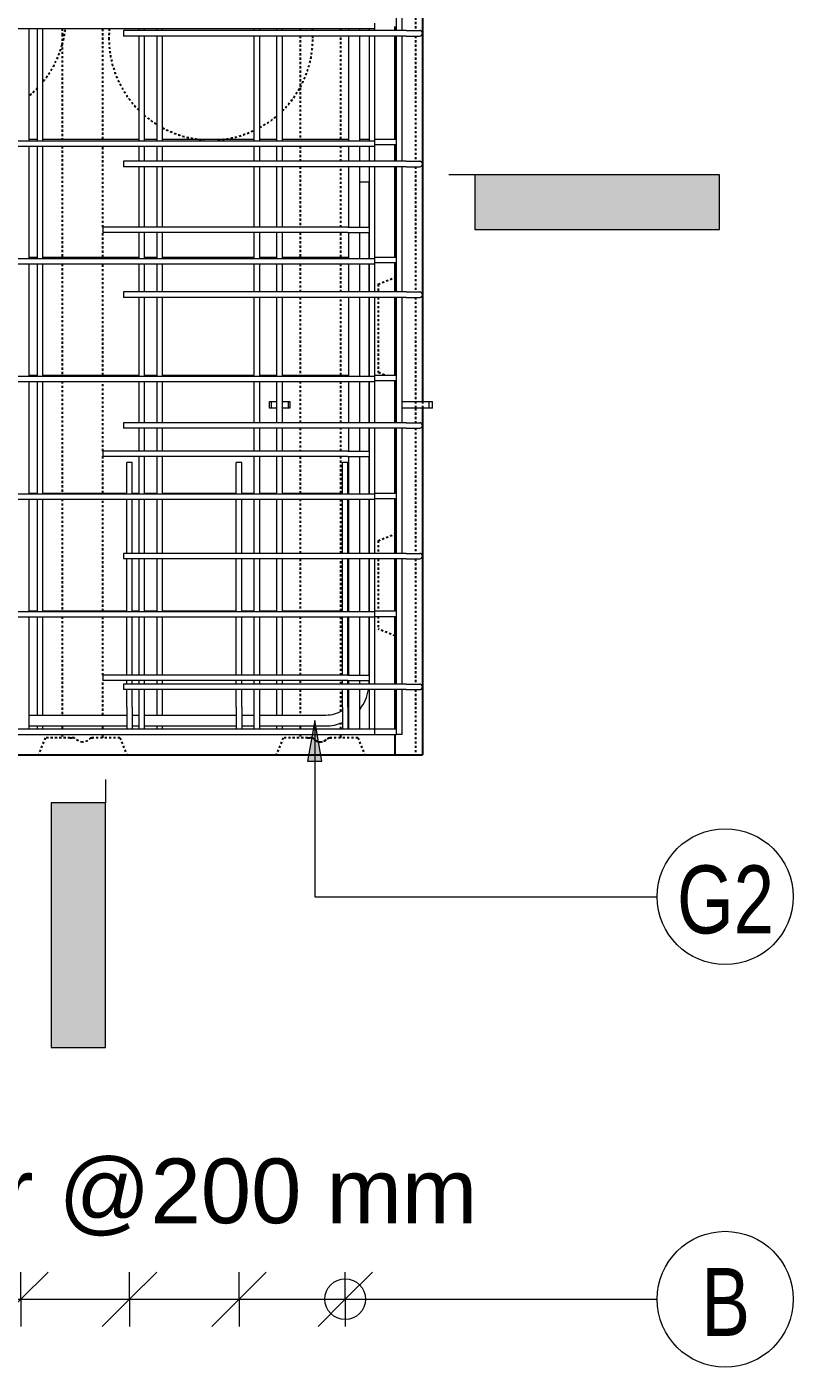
# Model space of a CAD drawing. Header units: millimetres. Extents: x -1228 to 17985, y -2296 to 18684.
# Drawn here: x 2007 to 3134, y -2296 to -324 of the extents above; entities that cross this region are included whole.
import ezdxf

# ---------------------------------------------------------------- set-up
doc = ezdxf.new("R2010")
doc.units = ezdxf.units.MM
doc.linetypes.add('Dash', pattern=[6.36, 3.18, -3.18])
for name, color, linetype, lineweight in [('A-ANNO-DIMS', 211, 'Continuous', 9), ('A-ANNO-DIMS-40', 211, 'Continuous', 9), ('A-GENM', 13, 'Continuous', 18), ('A-WALL', 113, 'Continuous', 25), ('A-WALL-HDLN', 110, 'Dash', 25), ('G-ANNO-SYMB', 111, 'Continuous', 9), ('S-RBAR', 171, 'Continuous', 18), ('S-RBAR-IDEN', 171, 'Continuous', 9)]:
    doc.layers.add(name, color=color, linetype=linetype, lineweight=lineweight)
doc.styles.add('Arial', font='arial.ttf', dxfattribs={"height": 95.25})
doc.styles.add('Nirmala UI Semilight', font='NirmalaS.ttf', dxfattribs={"width": 0.8, "height": 100})
doc.dimstyles.new('Arrow_Filled_-_2_5_NI_UI_1', dxfattribs={"dimscale": 304.8, "dimtxt": 104.736395, "dimasz": 0.262467, "dimexe": 0.131234, "dimexo": 0.0625, "dimgap": 0.131234, "dimtad": 1, "dimdec": 0, "dimzin": 0, "dimdsep": 46, "dimtxsty": 'Arial', "dimblk1": 'OBLIQUE', "dimblk2": 'OBLIQUE', "dimsah": 1, "dimcen": 0.09, "dimazin": 0, "dimtfac": 1, "dimtdec": 4, "dimtix": 1, "dimtmove": 0, "dimatfit": 3, "dimfxl": 0.131234, "dimfxlon": 1, "dimtvp": 1, "dimtolj": 1, "dimtzin": 0, "dimarcsym": 2})

# ---------------------------------------------------------------- blocks, each defined once
blk = doc.blocks.new('RR spread anchor face based - RR-SA-2_5-150-V1-Elevation Front Copy 1')
at = {"layer": 'A-GENM'}
for p, q in [((2363.8, 3050), (2366.3, 3050)), ((2363.8, 3040), (2363.8, 3050)), ((2366.3, 3040), (2363.8, 3040)), ((2366.3, 3050), (2374.7, 3050)), ((2366.3, 3050), (2366.3, 3040)), ((2374.7, 3040), (2366.3, 3040)), ((2382.7, 3050), (2391.3, 3050)), ((2391.3, 3040), (2382.7, 3040)), ((2391.3, 3050), (2393.8, 3050)), ((2391.3, 3050), (2391.3, 3040)), ((2393.8, 3040), (2391.3, 3040)), ((2393.8, 3050), (2393.8, 3040))]:
    blk.add_line(p, q, dxfattribs=at)
blk = doc.blocks.new('RR spread anchor face based - RR-SA-3_0-200-1726827-Elevation Front Copy 1')
at = {"layer": 'A-GENM'}
for p, q in [((2548.8, 3050), (2550.8, 3050)), ((2550.8, 3040), (2548.8, 3040)), ((2558.8, 3050), (2598.8, 3050)), ((2598.8, 3040), (2558.8, 3040)), ((2598.8, 3050), (2603.8, 3050)), ((2598.8, 3040), (2598.8, 3050)), ((2603.8, 3040), (2598.8, 3040)), ((2603.8, 3040), (2603.8, 3050))]:
    blk.add_line(p, q, dxfattribs=at)
blk = doc.blocks.new('M_Rebar Tag_rfa Dimension - ARROW-793927-Elevation Front Copy 1')
at = {"layer": 'S-RBAR-IDEN'}
blk.add_circle((342.6, -931.6), 100, dxfattribs=at)
blk = doc.blocks.new('DIMBLOCK79-Elevation Front Copy 1')
at = {"layer": 'A-ANNO-DIMS-40'}
for p, q in [((1819.4, -2196.1), (1859.4, -2156.1)), ((1819.4, -2196.1), (1819.4, -2156.1)), ((1998, -2196.1), (2038, -2156.1)), ((1998, -2196.1), (1998, -2156.1)), ((1819.4, -2196.1), (1779.4, -2236.1)), ((1819.4, -2196.1), (1998, -2196.1)), ((1819.4, -2196.1), (1819.4, -2236.1)), ((1998, -2196.1), (1958, -2236.1)), ((1998, -2196.1), (1998, -2236.1))]:
    blk.add_line(p, q, dxfattribs=at)
blk = doc.blocks.new('_Oblique')
at = {"color": 0, "linetype": 'ByBlock', "lineweight": -2}
blk.add_line((-0.5, -0.5), (0.5, 0.5), dxfattribs=at)
blk = doc.blocks.new('DIMBLOCK80-Elevation Front Copy 1')
at = {"layer": 'A-ANNO-DIMS-40'}
for p, q in [((1998, -2196.1), (2038, -2156.1)), ((1998, -2196.1), (1998, -2156.1)), ((2157.9, -2196.1), (2197.9, -2156.1)), ((2157.9, -2196.1), (2157.9, -2156.1)), ((1998, -2196.1), (1958, -2236.1)), ((1998, -2196.1), (2157.9, -2196.1)), ((1998, -2196.1), (1998, -2236.1)), ((2157.9, -2196.1), (2117.9, -2236.1)), ((2157.9, -2196.1), (2157.9, -2236.1))]:
    blk.add_line(p, q, dxfattribs=at)
blk = doc.blocks.new('DIMBLOCK81-Elevation Front Copy 1')
at = {"layer": 'A-ANNO-DIMS-40'}
for p, q in [((2157.9, -2196.1), (2197.9, -2156.1)), ((2157.9, -2196.1), (2157.9, -2156.1)), ((2319, -2196.1), (2359, -2156.1)), ((2319, -2196.1), (2319, -2156.1)), ((2157.9, -2196.1), (2117.9, -2236.1)), ((2157.9, -2196.1), (2319, -2196.1)), ((2157.9, -2196.1), (2157.9, -2236.1)), ((2319, -2196.1), (2279, -2236.1)), ((2319, -2196.1), (2319, -2236.1))]:
    blk.add_line(p, q, dxfattribs=at)
blk = doc.blocks.new('DIMBLOCK82-Elevation Front Copy 1')
at = {"layer": 'A-ANNO-DIMS-40'}
for p, q in [((2319, -2196.1), (2359, -2156.1)), ((2319, -2196.1), (2319, -2156.1)), ((2475.2, -2196.1), (2515.2, -2156.1)), ((2475.2, -2196.1), (2475.2, -2156.1)), ((2319, -2196.1), (2279, -2236.1)), ((2319, -2196.1), (2475.2, -2196.1)), ((2319, -2196.1), (2319, -2236.1)), ((2475.2, -2196.1), (2435.2, -2236.1)), ((2475.2, -2196.1), (2475.2, -2236.1))]:
    blk.add_line(p, q, dxfattribs=at)
blk = doc.blocks.new('M_Rebar Tag_rfa MARK - DOT 1_5-794230-Elevation Front Copy 1')
at = {"layer": 'S-RBAR-IDEN'}
blk.add_circle((3034.1, 4800.9), 100, dxfattribs=at)
blk = doc.blocks.new('Detail View - M_Section Tail - Filled Horizontal-14034-Elevation Front Copy 1')
at = {"layer": 'G-ANNO-SYMB'}
blk.add_hatch(color=256, dxfattribs=at).paths.add_polyline_path([(2042.6, -1465.7), (2122.6, -1465.7), (2122.6, -1825.7), (2042.6, -1825.7)])
for p, q in [((2042.6, -1465.7), (2042.6, -1825.7)), ((2122.6, -1465.7), (2042.6, -1465.7)), ((2122.6, -1825.7), (2122.6, -1465.7)), ((2042.6, -1825.7), (2122.6, -1825.7))]:
    blk.add_line(p, q, dxfattribs=at)

msp = doc.modelspace()

# ---------------------------------------------------------------- hatches: boundary and pattern name
at = {"layer": 'S-RBAR-IDEN'}
msp.add_hatch(color=256, dxfattribs=at).paths.add_polyline_path([(2430.3, -1344.5), (2419.7, -1404.5), (2440.9, -1404.5)])

# ---------------------------------------------------------------- linework, layer by layer
at = {"layer": 'A-WALL'}
for p, q in [((2588.8, 564.9), (2588.8, -875.1)), ((2548.8, -329.3), (2548.8, -323.4)), ((2548.8, -489), (2548.8, -337.3)), ((2548.8, -521.6), (2548.8, -497)), ((2548.8, -662.6), (2548.8, -529.6)), ((2548.8, -714), (2548.8, -670.6)), ((2548.8, -836.2), (2548.8, -722)), ((2548.8, -906.3), (2548.8, -844.2)), ((2588.8, -885.1), (2588.8, -1395)), ((2548.8, -1009.8), (2548.8, -914.3)), ((2548.8, -1098.7), (2548.8, -1017.8)), ((2548.8, -1183.4), (2548.8, -1106.7)), ((2548.8, -1291), (2548.8, -1191.4)), ((2548.8, -1357), (2548.8, -1299)), ((2548.8, -1395), (2548.8, -1365)), ((1088.8, -1395), (2588.8, -1395))]:
    msp.add_line(p, q, dxfattribs=at)
at = {"layer": 'A-WALL-HDLN'}
for p, q in [((2578.8, -144.9), (2578.8, -329.3)), ((2058.8, -335), (2058.8, -489)), ((2118.8, -489), (2118.8, -326.5)), ((2408.8, -326.5), (2408.8, -329.3)), ((2468.8, -329.3), (2468.8, -326.5)), ((2408.8, -337.3), (2408.8, -489)), ((2468.8, -489), (2468.8, -337.3)), ((2578.8, -337.3), (2578.8, -521.6)), ((2058.8, -499.5), (2058.8, -662.6)), ((2118.8, -618.6), (2118.8, -499.5)), ((2408.8, -499.5), (2408.8, -521.6)), ((2468.8, -521.6), (2468.8, -499.5)), ((2408.8, -529.6), (2408.8, -618.6)), ((2468.8, -618.6), (2468.8, -529.6)), ((2578.8, -529.6), (2578.8, -714)), ((2118.8, -662.6), (2118.8, -626.6)), ((2408.8, -626.6), (2408.8, -662.6)), ((2468.8, -662.6), (2468.8, -626.6)), ((2058.8, -672.6), (2058.8, -836.2)), ((2118.8, -836.2), (2118.8, -672.6)), ((2408.8, -672.6), (2408.8, -714)), ((2468.8, -714), (2468.8, -672.6)), ((2523.8, -702.5), (2548.8, -692.5)), ((2523.8, -702.5), (2523.8, -714)), ((2408.8, -722), (2408.8, -836.2)), ((2468.8, -836.2), (2468.8, -722)), ((2523.8, -722), (2523.8, -832.5)), ((2578.8, -722), (2578.8, -875.1)), ((2058.8, -845.7), (2058.8, -1009.8)), ((2118.8, -948.2), (2118.8, -845.7)), ((2408.8, -845.7), (2408.8, -906.3)), ((2468.8, -906.3), (2468.8, -845.7)), ((2533.1, -836.2), (2523.8, -832.5)), ((2578.8, -875.1), (2578.8, -885.1)), ((2578.8, -885.1), (2578.8, -906.3)), ((2588.8, -875.1), (2588.8, -885.1)), ((2408.8, -914.3), (2408.8, -948.2)), ((2468.8, -948.2), (2468.8, -914.3)), ((2578.8, -914.3), (2578.8, -1098.7)), ((2118.8, -1009.8), (2118.8, -956.2)), ((2408.8, -956.2), (2408.8, -1009.8)), ((2468.8, -1009.8), (2468.8, -956.2)), ((2058.8, -1018.8), (2058.8, -1183.4)), ((2118.8, -1183.4), (2118.8, -1018.8)), ((2408.8, -1018.8), (2408.8, -1098.7)), ((2468.8, -1098.7), (2468.8, -1018.8)), ((2523.8, -1080), (2548.8, -1070)), ((2523.8, -1080), (2523.8, -1098.7)), ((2408.8, -1106.7), (2408.8, -1183.4)), ((2468.8, -1183.4), (2468.8, -1106.7)), ((2523.8, -1106.7), (2523.8, -1183.4)), ((2578.8, -1106.7), (2578.8, -1291)), ((2058.8, -1191.9), (2058.8, -1336.5)), ((2118.8, -1277.9), (2118.8, -1191.9)), ((2408.8, -1191.9), (2408.8, -1277.9)), ((2468.8, -1277.9), (2468.8, -1191.9)), ((2523.8, -1191.4), (2523.8, -1210)), ((2548.8, -1220), (2523.8, -1210)), ((2118.8, -1336.5), (2118.8, -1285.9)), ((2408.8, -1285.9), (2408.8, -1291)), ((2408.8, -1299), (2408.8, -1336.5)), ((2468.8, -1291), (2468.8, -1285.9)), ((2468.8, -1330.8), (2468.8, -1299)), ((2578.8, -1299), (2578.8, -1395)), ((2058.8, -1352.5), (2058.8, -1357)), ((2118.8, -1357), (2118.8, -1352.5)), ((2408.8, -1352.5), (2408.8, -1357)), ((2468.8, -1357), (2468.8, -1348)), ((2033.8, -1370), (2023.8, -1395)), ((2076.8, -1370), (2033.8, -1370)), ((2058.8, -1365), (2058.8, -1370)), ((2070.2, -1370), (2076.8, -1370)), ((2100.8, -1370), (2107.4, -1370)), ((2143.8, -1370), (2100.8, -1370)), ((2118.8, -1370), (2118.8, -1365)), ((2143.8, -1370), (2153.8, -1395)), ((2383.8, -1370), (2373.8, -1395)), ((2426.5, -1370), (2383.8, -1370)), ((2408.8, -1365), (2408.8, -1370)), ((2419.9, -1370), (2426.5, -1370)), ((2426.6, -1370), (2427.1, -1370)), ((2450.5, -1370), (2451.1, -1370)), ((2451.1, -1370), (2457.7, -1370)), ((2493.8, -1370), (2451.1, -1370)), ((2468.8, -1370), (2468.8, -1365)), ((2493.8, -1370), (2503.8, -1395))]:
    msp.add_line(p, q, dxfattribs=at)
at = {"layer": 'A-WALL-HDLN', "flags": 128}
for points in [[(2058.8, -326.5), (2058.8, -330), (2058.8, -335)], [(2088.8, -1376.3), (2085.7, -1375.9), (2082.7, -1374.7), (2079.7, -1372.7), (2076.8, -1370)], [(2100.8, -1370), (2097.9, -1372.7), (2094.9, -1374.7), (2091.9, -1375.9), (2088.8, -1376.3)], [(2438.8, -1376.6), (2435.6, -1376.2), (2432.5, -1374.9), (2429.5, -1372.9), (2426.5, -1370)], [(2427.1, -1370), (2429.9, -1372.6), (2432.8, -1374.4), (2435.8, -1375.5), (2438.8, -1375.9)], [(2438.8, -1375.9), (2441.8, -1375.5), (2444.8, -1374.4), (2447.7, -1372.6), (2450.5, -1370)], [(2451.1, -1370), (2448.1, -1372.9), (2445.1, -1374.9), (2442, -1376.2), (2438.8, -1376.6)]]:
    msp.add_lwpolyline(points, dxfattribs=at)
at = {"layer": 'A-WALL-HDLN'}
for centre, start, end in [((1914.4, -309.9), 344.5569, 353.6206), ((2277.6, -340.4), 174.629, 180), ((2277.6, -340.4), 4.2827, 5.371), ((1914.4, -309.9), 321.2713, 344.4576), ((2277.6, -340.4), 180, 225), ((2277.6, -340.4), 331.3097, 0), ((2277.6, -340.4), 0, 1.1918), ((1914.4, -309.9), 310.1552, 316.2372), ((2277.6, -340.4), 314.5041, 331.2103), ((2277.6, -340.4), 229.0162, 238.0293), ((2277.6, -340.4), 241.6247, 266.1345), ((2277.6, -340.4), 298.634, 310.6413), ((2277.6, -340.4), 273.8655, 295.317)]:
    msp.add_arc(centre, 150, start, end, dxfattribs=at)
at = {"layer": 'G-ANNO-SYMB'}
for p, q in [((2665.9, -541.8), (2627.6, -541.8)), ((2122.6, -1431.4), (2122.6, -1465.7))]:
    msp.add_line(p, q, dxfattribs=at)
at = {"layer": 'S-RBAR'}
for p, q in [((2550.8, -329.3), (2550.8, -144.9)), ((2558.8, -329.3), (2558.8, -144.9)), ((1496.7, -326.5), (2518.8, -326.5)), ((2010.4, -491.5), (2010.4, -326.5)), ((2022.4, -491.5), (2022.4, -326.5)), ((2030.4, -491.5), (2030.4, -326.5)), ((2564.8, -329.3), (2148.8, -329.3)), ((2148.8, -329.3), (2148.8, -337.3)), ((2171.9, -329.3), (2171.9, -326.5)), ((2179.9, -329.3), (2179.9, -326.5)), ((2198.6, -329.3), (2198.6, -326.5)), ((2206.6, -329.3), (2206.6, -326.5)), ((2341.4, -329.3), (2341.4, -326.5)), ((2349.4, -329.3), (2349.4, -326.5)), ((2374.7, -329.3), (2374.7, -326.5)), ((2382.7, -329.3), (2382.7, -326.5)), ((2480.5, -329.3), (2480.5, -326.5)), ((2496.5, -329.3), (2496.5, -326.5)), ((2510.8, -329.3), (2510.8, -326.5)), ((2518.8, -326.5), (2518.8, -318.5)), ((2518.8, -329.3), (2518.8, -326.5)), ((2564.8, -329.3), (2584.8, -329.3)), ((2564.8, -337.3), (2148.8, -337.3)), ((2171.9, -491.5), (2171.9, -337.3)), ((2179.9, -491.5), (2179.9, -337.3)), ((2198.6, -491.5), (2198.6, -337.3)), ((2206.6, -491.5), (2206.6, -337.3)), ((2341.4, -491.5), (2341.4, -337.3)), ((2349.4, -491.5), (2349.4, -337.3)), ((2374.7, -491.5), (2374.7, -337.3)), ((2382.7, -491.5), (2382.7, -337.3)), ((2480.5, -491.5), (2480.5, -337.3)), ((2496.5, -491.5), (2496.5, -337.3)), ((2510.8, -491.5), (2510.8, -337.3)), ((2518.8, -491.5), (2518.8, -337.3)), ((2550.8, -521.6), (2550.8, -337.3)), ((2558.8, -521.6), (2558.8, -337.3)), ((2564.8, -337.3), (2584.8, -337.3)), ((1482.3, -491.5), (2518.8, -491.5)), ((2010.4, -489), (2022.4, -489)), ((2030.4, -489), (2171.9, -489)), ((2179.9, -489), (2198.6, -489)), ((2206.6, -489), (2341.4, -489)), ((2349.4, -489), (2374.7, -489)), ((2382.7, -489), (2480.5, -489)), ((2496.5, -489), (2510.8, -489)), ((2518.8, -489), (2550.8, -489)), ((2518.8, -499.5), (2518.8, -491.5)), ((1546.3, -499.5), (2518.8, -499.5)), ((2010.4, -664.6), (2010.4, -499.5)), ((2022.4, -664.6), (2022.4, -499.5)), ((2030.4, -664.6), (2030.4, -499.5)), ((2171.9, -521.6), (2171.9, -499.5)), ((2179.9, -521.6), (2179.9, -499.5)), ((2198.6, -521.6), (2198.6, -499.5)), ((2206.6, -521.6), (2206.6, -499.5)), ((2341.4, -521.6), (2341.4, -499.5)), ((2349.4, -521.6), (2349.4, -499.5)), ((2374.7, -521.6), (2374.7, -499.5)), ((2382.7, -521.6), (2382.7, -499.5)), ((2480.5, -521.6), (2480.5, -499.5)), ((2496.5, -521.6), (2496.5, -499.5)), ((2510.8, -521.6), (2510.8, -499.5)), ((2518.8, -497), (2550.8, -497)), ((2518.8, -521.6), (2518.8, -499.5)), ((2564.8, -521.6), (2148.8, -521.6)), ((2148.8, -521.6), (2148.8, -529.6)), ((2564.8, -529.6), (2148.8, -529.6)), ((2171.9, -618.6), (2171.9, -529.6)), ((2179.9, -618.6), (2179.9, -529.6)), ((2198.6, -618.6), (2198.6, -529.6)), ((2206.6, -618.6), (2206.6, -529.6)), ((2341.4, -618.6), (2341.4, -529.6)), ((2349.4, -618.6), (2349.4, -529.6)), ((2374.7, -618.6), (2374.7, -529.6)), ((2382.7, -618.6), (2382.7, -529.6)), ((2480.5, -618.6), (2480.5, -529.6)), ((2496.5, -618.6), (2496.5, -529.6)), ((2510.8, -664.6), (2510.8, -529.6)), ((2518.8, -664.6), (2518.8, -529.6)), ((2550.8, -714), (2550.8, -529.6)), ((2558.8, -714), (2558.8, -529.6)), ((2564.8, -521.6), (2584.8, -521.6)), ((2564.8, -529.6), (2584.8, -529.6)), ((2510.2, -552.5), (2496.5, -552.5)), ((2510.2, -618.6), (2510.2, -552.5)), ((2478.8, -618.6), (2118.8, -618.6)), ((2118.8, -618.6), (2118.8, -626.6)), ((2478.8, -626.6), (2118.8, -626.6)), ((2171.9, -664.6), (2171.9, -626.6)), ((2179.9, -664.6), (2179.9, -626.6)), ((2198.6, -664.6), (2198.6, -626.6)), ((2206.6, -664.6), (2206.6, -626.6)), ((2341.4, -664.6), (2341.4, -626.6)), ((2349.4, -664.6), (2349.4, -626.6)), ((2374.7, -664.6), (2374.7, -626.6)), ((2382.7, -664.6), (2382.7, -626.6)), ((2478.8, -618.6), (2511.5, -618.6)), ((2478.8, -626.6), (2511.5, -626.6)), ((2480.5, -664.6), (2480.5, -626.6)), ((2496.5, -664.6), (2496.5, -626.6)), ((2510.2, -664.6), (2510.2, -626.6)), ((1540.8, -664.6), (2518.8, -664.6)), ((2010.4, -662.6), (2022.4, -662.6)), ((2030.4, -662.6), (2171.9, -662.6)), ((2179.9, -662.6), (2198.6, -662.6)), ((2206.6, -662.6), (2341.4, -662.6)), ((2349.4, -662.6), (2374.7, -662.6)), ((2382.7, -662.6), (2480.5, -662.6)), ((2510.2, -662.6), (2510.8, -662.6)), ((2518.8, -662.6), (2550.8, -662.6)), ((2518.8, -672.6), (2518.8, -664.6)), ((1540.8, -672.6), (2518.8, -672.6)), ((2010.4, -837.7), (2010.4, -672.6)), ((2022.4, -837.7), (2022.4, -672.6)), ((2030.4, -837.7), (2030.4, -672.6)), ((2171.9, -714), (2171.9, -672.6)), ((2179.9, -714), (2179.9, -672.6)), ((2198.6, -714), (2198.6, -672.6)), ((2206.6, -714), (2206.6, -672.6)), ((2341.4, -714), (2341.4, -672.6)), ((2349.4, -714), (2349.4, -672.6)), ((2374.7, -714), (2374.7, -672.6)), ((2382.7, -714), (2382.7, -672.6)), ((2480.5, -714), (2480.5, -672.6)), ((2496.5, -714), (2496.5, -672.6)), ((2510.2, -714), (2510.2, -672.6)), ((2510.8, -714), (2510.8, -672.6)), ((2518.8, -670.6), (2550.8, -670.6)), ((2518.8, -714), (2518.8, -672.6)), ((2564.8, -714), (2148.8, -714)), ((2148.8, -714), (2148.8, -722)), ((2564.8, -722), (2148.8, -722)), ((2171.9, -837.7), (2171.9, -722)), ((2179.9, -837.7), (2179.9, -722)), ((2198.6, -837.7), (2198.6, -722)), ((2206.6, -837.7), (2206.6, -722)), ((2341.4, -837.7), (2341.4, -722)), ((2349.4, -837.7), (2349.4, -722)), ((2374.7, -837.7), (2374.7, -722)), ((2382.7, -837.7), (2382.7, -722)), ((2480.5, -837.7), (2480.5, -722)), ((2496.5, -837.7), (2496.5, -722)), ((2510.2, -837.7), (2510.2, -722)), ((2510.8, -837.7), (2510.8, -722)), ((2518.8, -837.7), (2518.8, -722)), ((2550.8, -906.3), (2550.8, -722)), ((2558.8, -906.3), (2558.8, -722)), ((2564.8, -714), (2584.8, -714)), ((2564.8, -722), (2584.8, -722)), ((1540.8, -837.7), (2518.8, -837.7)), ((1540.8, -845.7), (2518.8, -845.7)), ((2010.4, -836.2), (2022.4, -836.2)), ((2010.4, -1010.8), (2010.4, -845.7)), ((2022.4, -1010.8), (2022.4, -845.7)), ((2030.4, -836.2), (2171.9, -836.2)), ((2030.4, -1010.8), (2030.4, -845.7)), ((2171.9, -906.3), (2171.9, -845.7)), ((2179.9, -836.2), (2198.6, -836.2)), ((2179.9, -906.3), (2179.9, -845.7)), ((2198.6, -906.3), (2198.6, -845.7)), ((2206.6, -836.2), (2341.4, -836.2)), ((2206.6, -906.3), (2206.6, -845.7)), ((2341.4, -906.3), (2341.4, -845.7)), ((2349.4, -836.2), (2374.7, -836.2)), ((2349.4, -906.3), (2349.4, -845.7)), ((2374.7, -906.3), (2374.7, -845.7)), ((2382.7, -836.2), (2480.5, -836.2)), ((2382.7, -906.3), (2382.7, -845.7)), ((2480.5, -906.3), (2480.5, -845.7)), ((2496.5, -906.3), (2496.5, -845.7)), ((2510.2, -836.2), (2510.8, -836.2)), ((2510.2, -906.3), (2510.2, -845.7)), ((2510.8, -906.3), (2510.8, -845.7)), ((2518.8, -836.2), (2550.8, -836.2)), ((2518.8, -845.7), (2518.8, -837.7)), ((2518.8, -844.2), (2550.8, -844.2)), ((2518.8, -906.3), (2518.8, -845.7)), ((2564.8, -906.3), (2148.8, -906.3)), ((2148.8, -906.3), (2148.8, -914.3)), ((2564.8, -906.3), (2584.8, -906.3)), ((2564.8, -914.3), (2148.8, -914.3)), ((2171.9, -948.2), (2171.9, -914.3)), ((2179.9, -948.2), (2179.9, -914.3)), ((2198.6, -948.2), (2198.6, -914.3)), ((2206.6, -948.2), (2206.6, -914.3)), ((2341.4, -948.2), (2341.4, -914.3)), ((2349.4, -948.2), (2349.4, -914.3)), ((2374.7, -948.2), (2374.7, -914.3)), ((2382.7, -948.2), (2382.7, -914.3)), ((2480.5, -948.2), (2480.5, -914.3)), ((2496.5, -948.2), (2496.5, -914.3)), ((2510.2, -948.2), (2510.2, -914.3)), ((2510.8, -1010.8), (2510.8, -914.3)), ((2518.8, -1010.8), (2518.8, -914.3)), ((2550.8, -1098.7), (2550.8, -914.3)), ((2558.8, -1098.7), (2558.8, -914.3)), ((2564.8, -914.3), (2584.8, -914.3)), ((2478.8, -948.2), (2118.8, -948.2)), ((2118.8, -948.2), (2118.8, -956.2)), ((2478.8, -956.2), (2118.8, -956.2)), ((2161.9, -965), (2153.9, -965)), ((2153.9, -1010.8), (2153.9, -965)), ((2161.9, -1010.8), (2161.9, -965)), ((2171.9, -1010.8), (2171.9, -956.2)), ((2179.9, -1010.8), (2179.9, -956.2)), ((2198.6, -1010.8), (2198.6, -956.2)), ((2206.6, -1010.8), (2206.6, -956.2)), ((2323, -965), (2315, -965)), ((2315, -1010.8), (2315, -965)), ((2323, -1010.8), (2323, -965)), ((2341.4, -1010.8), (2341.4, -956.2)), ((2349.4, -1010.8), (2349.4, -956.2)), ((2374.7, -1010.8), (2374.7, -956.2)), ((2382.7, -1010.8), (2382.7, -956.2)), ((2479.2, -965), (2471.2, -965)), ((2471.2, -1010.8), (2471.2, -965)), ((2478.8, -948.2), (2511.5, -948.2)), ((2478.8, -956.2), (2511.5, -956.2)), ((2479.2, -1010.8), (2479.2, -965)), ((2480.5, -1010.8), (2480.5, -956.2)), ((2496.5, -1010.8), (2496.5, -956.2)), ((2510.2, -1010.8), (2510.2, -956.2)), ((1540.8, -1010.8), (2518.8, -1010.8)), ((1540.8, -1018.8), (2518.8, -1018.8)), ((2010.4, -1009.8), (2022.4, -1009.8)), ((2010.4, -1183.9), (2010.4, -1018.8)), ((2022.4, -1183.9), (2022.4, -1018.8)), ((2030.4, -1009.8), (2153.9, -1009.8)), ((2030.4, -1183.9), (2030.4, -1018.8)), ((2153.9, -1098.7), (2153.9, -1018.8)), ((2161.9, -1009.8), (2171.9, -1009.8)), ((2161.9, -1098.7), (2161.9, -1018.8)), ((2171.9, -1098.7), (2171.9, -1018.8)), ((2179.9, -1009.8), (2198.6, -1009.8)), ((2179.9, -1098.7), (2179.9, -1018.8)), ((2198.6, -1098.7), (2198.6, -1018.8)), ((2206.6, -1009.8), (2315, -1009.8)), ((2206.6, -1098.7), (2206.6, -1018.8)), ((2315, -1098.7), (2315, -1018.8)), ((2323, -1009.8), (2341.4, -1009.8)), ((2323, -1098.7), (2323, -1018.8)), ((2341.4, -1098.7), (2341.4, -1018.8)), ((2349.4, -1009.8), (2374.7, -1009.8)), ((2349.4, -1098.7), (2349.4, -1018.8)), ((2374.7, -1098.7), (2374.7, -1018.8)), ((2382.7, -1009.8), (2471.2, -1009.8)), ((2382.7, -1098.7), (2382.7, -1018.8)), ((2471.2, -1098.7), (2471.2, -1018.8)), ((2479.2, -1009.8), (2480.5, -1009.8)), ((2479.2, -1098.7), (2479.2, -1018.8)), ((2480.5, -1098.7), (2480.5, -1018.8)), ((2496.5, -1098.7), (2496.5, -1018.8)), ((2510.2, -1009.8), (2510.8, -1009.8)), ((2510.2, -1098.7), (2510.2, -1018.8)), ((2510.8, -1098.7), (2510.8, -1018.8)), ((2518.8, -1009.8), (2550.8, -1009.8)), ((2518.8, -1018.8), (2518.8, -1010.8)), ((2518.8, -1017.8), (2550.8, -1017.8)), ((2518.8, -1098.7), (2518.8, -1018.8)), ((2564.8, -1098.7), (2148.8, -1098.7)), ((2148.8, -1098.7), (2148.8, -1106.7)), ((2564.8, -1098.7), (2584.8, -1098.7)), ((2564.8, -1106.7), (2148.8, -1106.7)), ((2153.9, -1183.9), (2153.9, -1106.7)), ((2161.9, -1183.9), (2161.9, -1106.7)), ((2171.9, -1183.9), (2171.9, -1106.7)), ((2179.9, -1183.9), (2179.9, -1106.7)), ((2198.6, -1183.9), (2198.6, -1106.7)), ((2206.6, -1183.9), (2206.6, -1106.7)), ((2315, -1183.9), (2315, -1106.7)), ((2323, -1183.9), (2323, -1106.7)), ((2341.4, -1183.9), (2341.4, -1106.7)), ((2349.4, -1183.9), (2349.4, -1106.7)), ((2374.7, -1183.9), (2374.7, -1106.7)), ((2382.7, -1183.9), (2382.7, -1106.7)), ((2471.2, -1183.9), (2471.2, -1106.7)), ((2479.2, -1183.9), (2479.2, -1106.7)), ((2480.5, -1183.9), (2480.5, -1106.7)), ((2496.5, -1183.9), (2496.5, -1106.7)), ((2510.2, -1183.9), (2510.2, -1106.7)), ((2510.8, -1183.9), (2510.8, -1106.7)), ((2518.8, -1183.9), (2518.8, -1106.7)), ((2550.8, -1291), (2550.8, -1106.7)), ((2558.8, -1291), (2558.8, -1106.7)), ((2564.8, -1106.7), (2584.8, -1106.7)), ((2010.4, -1183.4), (2022.4, -1183.4)), ((2030.4, -1183.4), (2153.9, -1183.4)), ((2161.9, -1183.4), (2171.9, -1183.4)), ((2179.9, -1183.4), (2198.6, -1183.4)), ((2206.6, -1183.4), (2315, -1183.4)), ((2323, -1183.4), (2341.4, -1183.4)), ((2349.4, -1183.4), (2374.7, -1183.4)), ((2382.7, -1183.4), (2471.2, -1183.4)), ((2479.2, -1183.4), (2480.5, -1183.4)), ((2510.2, -1183.4), (2510.8, -1183.4)), ((2518.8, -1183.4), (2550.8, -1183.4)), ((1540.8, -1183.9), (2518.8, -1183.9)), ((1540.8, -1191.9), (2518.8, -1191.9)), ((2010.4, -1357), (2010.4, -1191.9)), ((2022.4, -1336.5), (2022.4, -1191.9)), ((2030.4, -1336.5), (2030.4, -1191.9)), ((2153.9, -1277.9), (2153.9, -1191.9)), ((2161.9, -1277.9), (2161.9, -1191.9)), ((2171.9, -1277.9), (2171.9, -1191.9)), ((2179.9, -1277.9), (2179.9, -1191.9)), ((2198.6, -1277.9), (2198.6, -1191.9)), ((2206.6, -1277.9), (2206.6, -1191.9)), ((2315, -1277.9), (2315, -1191.9)), ((2323, -1277.9), (2323, -1191.9)), ((2341.4, -1277.9), (2341.4, -1191.9)), ((2349.4, -1277.9), (2349.4, -1191.9)), ((2374.7, -1277.9), (2374.7, -1191.9)), ((2382.7, -1277.9), (2382.7, -1191.9)), ((2471.2, -1277.9), (2471.2, -1191.9)), ((2479.2, -1277.9), (2479.2, -1191.9)), ((2480.5, -1277.9), (2480.5, -1191.9)), ((2496.5, -1277.9), (2496.5, -1191.9)), ((2510.2, -1277.9), (2510.2, -1191.9)), ((2510.8, -1291), (2510.8, -1191.9)), ((2518.8, -1191.9), (2518.8, -1183.9)), ((2518.8, -1191.4), (2550.8, -1191.4)), ((2518.8, -1291), (2518.8, -1191.9)), ((2478.8, -1277.9), (2118.8, -1277.9)), ((2118.8, -1277.9), (2118.8, -1285.9)), ((2478.8, -1277.9), (2511.5, -1277.9)), ((2478.8, -1285.9), (2118.8, -1285.9)), ((2564.8, -1291), (2148.8, -1291)), ((2148.8, -1291), (2148.8, -1299)), ((2564.8, -1299), (2148.8, -1299)), ((2153.9, -1291), (2153.9, -1285.9)), ((2153.9, -1325), (2153.9, -1299)), ((2161.9, -1291), (2161.9, -1285.9)), ((2161.9, -1325), (2161.9, -1299)), ((2171.9, -1291), (2171.9, -1285.9)), ((2171.9, -1357), (2171.9, -1299)), ((2179.9, -1291), (2179.9, -1285.9)), ((2179.9, -1357), (2179.9, -1299)), ((2198.6, -1291), (2198.6, -1285.9)), ((2198.6, -1336.5), (2198.6, -1299)), ((2206.6, -1291), (2206.6, -1285.9)), ((2206.6, -1336.5), (2206.6, -1299)), ((2315, -1291), (2315, -1285.9)), ((2315, -1325), (2315, -1299)), ((2323, -1291), (2323, -1285.9)), ((2323, -1325), (2323, -1299)), ((2341.4, -1291), (2341.4, -1285.9)), ((2341.4, -1357), (2341.4, -1299)), ((2349.4, -1291), (2349.4, -1285.9)), ((2349.4, -1357), (2349.4, -1299)), ((2374.7, -1291), (2374.7, -1285.9)), ((2374.7, -1336.5), (2374.7, -1299)), ((2382.7, -1291), (2382.7, -1285.9)), ((2382.7, -1336.5), (2382.7, -1299)), ((2471.2, -1291), (2471.2, -1285.9)), ((2471.2, -1325), (2471.2, -1299)), ((2478.8, -1285.9), (2511.5, -1285.9)), ((2479.2, -1291), (2479.2, -1285.9)), ((2479.2, -1325), (2479.2, -1299)), ((2480.5, -1291), (2480.5, -1285.9)), ((2480.5, -1357), (2480.5, -1299)), ((2496.5, -1291), (2496.5, -1285.9)), ((2496.5, -1357), (2496.5, -1299)), ((2510.2, -1289), (2510.2, -1285.9)), ((2510.8, -1357), (2510.8, -1299)), ((2518.8, -1357), (2518.8, -1299)), ((2550.8, -1365), (2550.8, -1299)), ((2558.8, -1365), (2558.8, -1299)), ((2564.8, -1291), (2584.8, -1291)), ((2564.8, -1299), (2584.8, -1299)), ((2010.4, -1336.5), (2153.9, -1336.5)), ((2153.9, -1325), (2153.9, -1357.7)), ((2161.9, -1325), (2161.9, -1357.7)), ((2161.9, -1336.5), (2171.9, -1336.5)), ((2179.9, -1336.5), (2315, -1336.5)), ((2315, -1325), (2315, -1357.7)), ((2323, -1325), (2323, -1357.7)), ((2323, -1336.5), (2341.4, -1336.5)), ((2349.4, -1336.5), (2446.7, -1336.5)), ((2471.2, -1325), (2471.2, -1357.7)), ((2479.2, -1325), (2479.2, -1357.7)), ((1475.8, -1357), (2518.8, -1357)), ((2010.4, -1352.5), (2153.9, -1352.5)), ((2022.4, -1357), (2022.4, -1352.5)), ((2030.4, -1357), (2030.4, -1352.5)), ((2161.9, -1352.5), (2171.9, -1352.5)), ((2179.9, -1352.5), (2315, -1352.5)), ((2198.6, -1357), (2198.6, -1352.5)), ((2206.6, -1357), (2206.6, -1352.5)), ((2323, -1352.5), (2341.4, -1352.5)), ((2349.4, -1352.5), (2446.7, -1352.5)), ((2374.7, -1357), (2374.7, -1352.5)), ((2382.7, -1357), (2382.7, -1352.5)), ((2518.8, -1365), (2518.8, -1357)), ((2518.8, -1357), (2550.8, -1357)), ((1475.8, -1365), (2518.8, -1365)), ((2518.8, -1365), (2550.8, -1365)), ((2558.8, -1365), (2550.8, -1365))]:
    msp.add_line(p, q, dxfattribs=at)
for centre, radius, start, end in [((2584.8, -333.3), 4, 75, 90), ((2584.8, -333.3), 4, 270, 90), ((2584.8, -333.3), 4, 15, 60), ((2584.8, -333.3), 4, 300, 345), ((2584.8, -525.6), 4, 75, 90), ((2584.8, -525.6), 4, 270, 90), ((2584.8, -525.6), 4, 15, 60), ((2584.8, -525.6), 4, 300, 345), ((2584.8, -718), 4, 75, 90), ((2584.8, -718), 4, 270, 90), ((2584.8, -718), 4, 15, 60), ((2584.8, -718), 4, 300, 345), ((2584.8, -910.3), 4, 75, 90), ((2584.8, -910.3), 4, 270, 90), ((2584.8, -910.3), 4, 15, 60), ((2584.8, -910.3), 4, 300, 345), ((2584.8, -1102.7), 4, 75, 90), ((2584.8, -1102.7), 4, 270, 90), ((2584.8, -1102.7), 4, 15, 60), ((2584.8, -1102.7), 4, 300, 345), ((2446.7, -1289), 63.5, 322.3923, 350.8731), ((2446.7, -1289), 63.5, 358.1746, 360), ((2584.8, -1295), 4, 75, 90), ((2584.8, -1295), 4, 270, 90), ((2584.8, -1295), 4, 15, 60), ((2584.8, -1295), 4, 300, 345), ((2446.7, -1289), 47.5, 270, 301.1262), ((2446.7, -1289), 47.5, 313.3243, 315), ((2446.7, -1289), 63.5, 270, 292.8879), ((2446.7, -1289), 63.5, 300.8424, 302.4231)]:
    msp.add_arc(centre, radius, start, end, dxfattribs=at)
at = {"layer": 'S-RBAR-IDEN'}
for p, q in [((2430.3, -1344.5), (2419.7, -1404.5)), ((2440.9, -1404.5), (2430.3, -1344.5)), ((2430.3, -1344.5), (2430.3, -1603.9)), ((2419.7, -1404.5), (2440.9, -1404.5)), ((2430.3, -1603.9), (2934.1, -1603.9)), ((2475.1, -2196.1), (2934.1, -2196.1))]:
    msp.add_line(p, q, dxfattribs=at)
msp.add_circle((2475.1, -2196.1), 30, dxfattribs=at)

# ---------------------------------------------------------------- block references
at = {"layer": 'A-GENM'}
for name in ['RR spread anchor face based - RR-SA-2_5-150-V1-Elevation Front Copy 1', 'RR spread anchor face based - RR-SA-3_0-200-1726827-Elevation Front Copy 1']:
    msp.add_blockref(name, (0, -3925.1), dxfattribs=at)
at = {"layer": 'G-ANNO-SYMB', "rotation": 90.00000000000053}
msp.add_blockref('Detail View - M_Section Tail - Filled Horizontal-14034-Elevation Front Copy 1', (1200.2, -2664.4), dxfattribs=at)
at = {"layer": 'G-ANNO-SYMB'}
msp.add_blockref('Detail View - M_Section Tail - Filled Horizontal-14034-Elevation Front Copy 1', (0, 0), dxfattribs=at)
at = {"layer": 'S-RBAR-IDEN'}
msp.add_blockref('M_Rebar Tag_rfa Dimension - ARROW-793927-Elevation Front Copy 1', (2691.5, -672.2), dxfattribs=at)

# ---------------------------------------------------------------- texts
at = {"layer": 'S-RBAR-IDEN', "char_height": 100, "attachment_point": 1, "style": 'Nirmala UI Semilight'}
for s, insert, width in [('G2', (2963.3, -1557.8), 164.186), ('B', (2999.3, -2150.1), 76.962)]:
    msp.add_mtext(s, dxfattribs=dict(at, insert=insert, width=width))

# ---------------------------------------------------------------- dimensions: what is measured, and where the dimension line sits
at = {"layer": 'A-ANNO-DIMS'}
for base, p1, p2, override, picture, middle in [((1998, -2196.1), (1819.4, -2156.1), (1998, -2156.1), {"dimpost": '<>', "dimfxl": 178.628718}, 'DIMBLOCK79-Elevation Front Copy 1', (1908.7, -2107.5)), ((2157.9, -2196.1), (1998, -2156.1), (2157.9, -2156.1), {"dimpost": '<>', "dimfxl": 159.878718}, 'DIMBLOCK80-Elevation Front Copy 1', (2078, -2107.5)), ((2319, -2196.1), (2157.9, -2156.1), (2319, -2156.1), {"dimpost": '<>', "dimfxl": 161.128718}, 'DIMBLOCK81-Elevation Front Copy 1', (2238.5, -2107.5)), ((2475.2, -2196.1), (2319, -2156.1), (2475.2, -2156.1), {"dimpost": '<>', "dimfxl": 156.128718}, 'DIMBLOCK82-Elevation Front Copy 1', (2397.1, -2107.5))]:
    dim = msp.add_linear_dim(base=base, p1=p1, p2=p2, dimstyle='Arrow_Filled_-_2_5_NI_UI_1', override=override, dxfattribs=at)
    dim.commit()
    dim.dimension.update_dxf_attribs({"geometry": picture, "text_midpoint": middle})

# ---------------------------------------------------------------- next in the draw order: texts
at = {"layer": 'S-RBAR-IDEN', "insert": (1484.4, -1989.1), "char_height": 95.25, "width": 1452.658, "attachment_point": 1, "style": 'Arial', "bg_fill": 3, "box_fill_scale": 1.25, "bg_fill_color": 256, "bg_fill_true_color": 13158600, "bg_fill_transparency": 0}
msp.add_mtext('T8 U Bar @200 mm', dxfattribs=at)

# ---------------------------------------------------------------- next in the draw order: block references
at = {"layer": 'S-RBAR-IDEN'}
msp.add_blockref('M_Rebar Tag_rfa MARK - DOT 1_5-794230-Elevation Front Copy 1', (0, -6997.1), dxfattribs=at)

doc.saveas('drawing.dxf')
